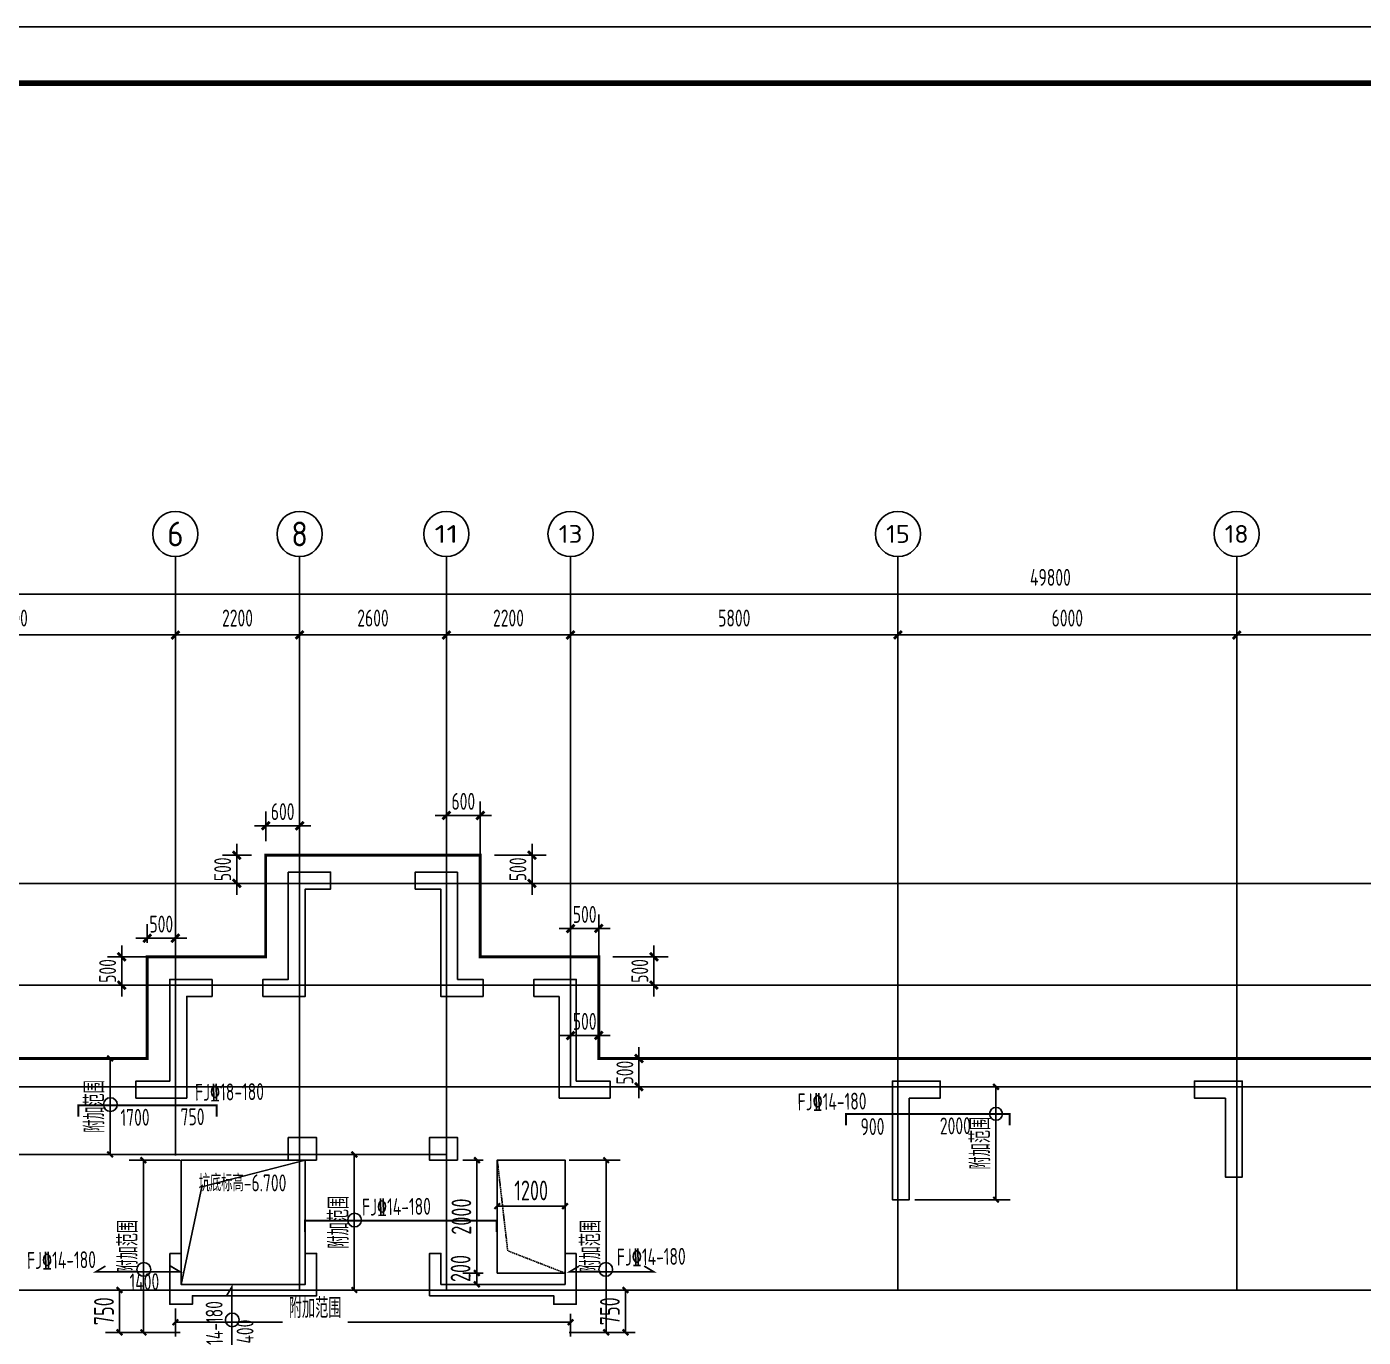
# Model space of a CAD drawing. Extents: x 627893 to 789462, y -407363 to 145317.
# Drawn here: x 681040 to 704716, y -371168 to -347963 of the extents above; entities that cross this region are included whole.
import ezdxf
from ezdxf.enums import TextEntityAlignment as Align

# ---------------------------------------------------------------- set-up
doc = ezdxf.new("R2010")
doc.units = 0
doc.header["$LTSCALE"] = 100
doc.linetypes.add('DASH', pattern=[0.35, 0.25, -0.1])
doc.layers.get('0').update_dxf_attribs({"linetype": 'CONTINUOUS'})
doc.layers.get('Defpoints').update_dxf_attribs({"linetype": 'CONTINUOUS'})
for name, color, linetype in [('AXIS', 3, 'CONTINUOUS'), ('AXIS_TEXT', 7, 'CONTINUOUS'), ('COLU', 255, 'CONTINUOUS'), ('DIM', 3, 'CONTINUOUS'), ('dim-wall', 7, 'CONTINUOUS'), ('dote', 253, 'CONTINUOUS'), ('JSK', 4, 'CONTINUOUS'), ('TEXT', 2, 'CONTINUOUS'), ('WALL', 255, 'CONTINUOUS'), ('Z-CT', 2, 'CONTINUOUS'), ('图框', 254, 'CONTINUOUS'), ('支座钢筋标注', 173, 'CONTINUOUS'), ('板底钢筋', 24, 'CONTINUOUS'), ('楼板负筋钢筋', 1, 'CONTINUOUS')]:
    doc.layers.add(name, color=color, linetype=linetype)
doc.styles.add('_TCH_AXIS', font='tssdeng.shx', dxfattribs={"width": 0.7, "bigfont": 'tssdchn.shx'})
doc.styles.add('COMPLEX', font='tssdeng.shx', dxfattribs={"width": 0.7, "bigfont": 'tssdchn.shx'})
doc.styles.add('dim_font', font='tssdeng.shx', dxfattribs={"width": 0.7, "bigfont": 'tssdchn.shx'})
doc.styles.add('Jgcad-DIM', font='tssdeng.shx', dxfattribs={"width": 0.7, "bigfont": 'tssdchn.shx'})
doc.styles.get("Standard").update_dxf_attribs({"font": 'tssdeng.shx', "width": 0.7, "bigfont": 'tssdchn.shx'})
doc.styles.add('TSSD_Dimension', font='Tssdeng.shx', dxfattribs={"width": 0.7, "bigfont": 'tssdchn.shx'})
doc.dimstyles.new('DIMN', dxfattribs={"dimtxt": 300, "dimasz": 1, "dimexe": 250, "dimexo": 300, "dimgap": 150, "dimtad": 1, "dimdec": 0, "dimzin": 0, "dimdsep": 46, "dimtxsty": 'dim_font', "dimblk": '_DIMX', "dimcen": 0.09, "dimclrt": 7, "dimadec": 0, "dimazin": 0, "dimtfac": 1, "dimtdec": 0, "dimtix": 1, "dimtmove": 2, "dimatfit": 3, "dimldrblk": '_DIMX', "dimfxl": 250, "dimtolj": 1, "dimtzin": 0, "dimarcsym": 0})
doc.dimstyles.new('JGCAD_100_117', dxfattribs={"dimtxt": 351, "dimasz": 100, "dimexe": 250, "dimexo": 250, "dimgap": 100, "dimtad": 1, "dimdec": 0, "dimdsep": 46, "dimtxsty": 'Jgcad-DIM', "dimblk1": 'ARCHTICK', "dimblk2": 'ARCHTICK', "dimsah": 1, "dimcen": 0.09, "dimclre": 7, "dimclrt": 1, "dimadec": 3, "dimazin": 0, "dimtfac": 1, "dimtdec": 4, "dimtix": 1, "dimtofl": 0, "dimtmove": 2, "dimatfit": 3, "dimfxl": 1, "dimtolj": 1, "dimtzin": 0, "dimarcsym": 0})
doc.dimstyles.new('TSSD_100_100$0', dxfattribs={"dimtxt": 300, "dimasz": 100, "dimexe": 250, "dimexo": 250, "dimgap": 100, "dimtad": 1, "dimdec": 0, "dimzin": 0, "dimdsep": 46, "dimtxsty": 'TSSD_Dimension', "dimblk": '_TSDBK', "dimblk1": '_TSDBK', "dimblk2": '_TSDBK', "dimsah": 1, "dimcen": 0, "dimclrt": 7, "dimadec": 0, "dimazin": 0, "dimtfac": 1, "dimtdec": 0, "dimtix": 1, "dimtmove": 2, "dimatfit": 3, "dimldrblk": '_TSDBK', "dimfxl": 1, "dimtolj": 1, "dimtzin": 0, "dimarcsym": 0})

# ---------------------------------------------------------------- blocks, each defined once
blk = doc.blocks.new('_AXISO')
blk.add_circle((0, 0), 0.5)
at = {"layer": 'AXIS_TEXT', "style": 'COMPLEX', "width": 1.041667}
blk.add_attdef('A', text='', height=0.56, dxfattribs=at).set_placement((-0.25, -0.28), (0.25, -0.28), align=Align.FIT)
blk = doc.blocks.new('_DIMX')
blk.add_line((-150, 0), (150, 0))
at = {"const_width": 50}
blk.add_lwpolyline([(-70, -70), (70, 70)], dxfattribs=at)
blk = doc.blocks.new('A$C35F87531')
at = {"layer": '图框'}
blk.add_lwpolyline([(0, 0), (0, 59400), (84100, 59400), (84100, 0)], close=True, dxfattribs=at)
at = {"layer": '图框', "const_width": 100}
blk.add_lwpolyline([(2500, 1000), (83100, 1000), (83100, 58400), (2500, 58400)], close=True, dxfattribs=at)
blk = doc.blocks.new('_ArchTick')
at = {"color": 0, "linetype": 'ByBlock', "const_width": 0.4}
blk.add_lwpolyline([(-0.5, -0.5), (0.5, 0.5)], dxfattribs=at)
blk = doc.blocks.new('*D848')
at = {"layer": 'Defpoints', "color": 0}
for p in [(689376, -368844), (689376, -368857), (690576, -368857)]:
    blk.add_point(p, dxfattribs=at)
at = {"layer": 'dim-wall', "color": 7, "lineweight": -2}
for p, q in [((689376, -368607), (689376, -368594)), ((690576, -368607), (690576, -368595))]:
    blk.add_line(p, q, dxfattribs=at)
at = {"layer": 'dim-wall', "color": 0, "lineweight": -2}
blk.add_line((690576, -368845), (689376, -368844), dxfattribs=at)
at = {"layer": 'dim-wall', "color": 0, "lineweight": -2, "xscale": 100, "yscale": 100, "zscale": 100}
for p, rotation in [((689376, -368844), 179.954628262561), ((690576, -368845), 359.954628262561)]:
    blk.add_blockref('_ArchTick', p, dxfattribs=dict(at, rotation=rotation))
at = {"layer": 'dim-wall', "color": 1, "insert": (689976, -368569), "char_height": 351, "attachment_point": 5, "rotation": 359.9546, "style": 'Jgcad-DIM'}
blk.add_mtext('\\A1;1200', dxfattribs=at)
blk = doc.blocks.new('*D849')
at = {"layer": 'Defpoints', "color": 0}
for p in [(689376, -368032), (689014, -370032), (689376, -370032)]:
    blk.add_point(p, dxfattribs=at)
at = {"layer": 'dim-wall', "color": 7, "lineweight": -2}
for p, q in [((689126, -368032), (688766, -368032)), ((689126, -370032), (688764, -370032))]:
    blk.add_line(p, q, dxfattribs=at)
at = {"layer": 'dim-wall', "color": 0, "lineweight": -2}
blk.add_line((689016, -368032), (689014, -370032), dxfattribs=at)
at = {"layer": 'dim-wall', "color": 0, "lineweight": -2, "xscale": 100, "yscale": 100, "zscale": 100}
for p, rotation in [((689016, -368032), 89.95462826923105), ((689014, -370032), 269.9546282692311)]:
    blk.add_blockref('_ArchTick', p, dxfattribs=dict(at, rotation=rotation))
at = {"layer": 'dim-wall', "color": 1, "insert": (688740, -369032), "char_height": 351, "attachment_point": 5, "rotation": 89.9546, "style": 'Jgcad-DIM'}
blk.add_mtext('\\A1;2000', dxfattribs=at)
blk = doc.blocks.new('*D850')
at = {"layer": 'Defpoints', "color": 0}
for p in [(689376, -370032), (688935, -370232), (689014, -370232)]:
    blk.add_point(p, dxfattribs=at)
at = {"layer": 'dim-wall', "color": 7, "lineweight": -2}
for p, q in [((689126, -370032), (688764, -370032)), ((689185, -370233), (689264, -370233))]:
    blk.add_line(p, q, dxfattribs=at)
at = {"layer": 'dim-wall', "color": 0, "lineweight": -2}
blk.add_line((689014, -370032), (689014, -370232), dxfattribs=at)
at = {"layer": 'dim-wall', "color": 0, "lineweight": -2, "xscale": 100, "yscale": 100, "zscale": 100}
for p, rotation in [((689014, -370032), 89.95462826923105), ((689014, -370232), 269.9546282692311)]:
    blk.add_blockref('_ArchTick', p, dxfattribs=dict(at, rotation=rotation))
at = {"layer": 'dim-wall', "color": 1, "insert": (688726, -369951), "char_height": 351, "attachment_point": 5, "rotation": 89.9546, "style": 'Jgcad-DIM'}
blk.add_mtext('\\A1;200', dxfattribs=at)
blk = doc.blocks.new('*D854')
at = {"layer": 'Defpoints', "color": 0}
for p in [(683674, -370409), (690674, -370503), (683674, -370902)]:
    blk.add_point(p, dxfattribs=at)
at = {"layer": 'dim-wall', "color": 7, "lineweight": -2}
for p, q in [((683674, -370659), (683674, -371152)), ((690674, -370753), (690674, -371152))]:
    blk.add_line(p, q, dxfattribs=at)
at = {"layer": 'dim-wall', "color": 0, "lineweight": -2}
for p, q in [((683674, -370902), (685572, -370902)), ((690674, -370902), (686727, -370902))]:
    blk.add_line(p, q, dxfattribs=at)
at = {"layer": 'dim-wall', "color": 0, "lineweight": -2, "xscale": 100, "yscale": 100, "zscale": 100, "rotation": 180}
blk.add_blockref('_ArchTick', (683674, -370902), dxfattribs=at)
at = {"layer": 'dim-wall', "color": 0, "lineweight": -2, "xscale": 100, "yscale": 100, "zscale": 100}
blk.add_blockref('_ArchTick', (690674, -370902), dxfattribs=at)
at = {"layer": 'dim-wall', "color": 1, "insert": (686149, -370652), "char_height": 351, "attachment_point": 5, "style": 'Jgcad-DIM'}
blk.add_mtext('\\A1;附加范围', dxfattribs=at)
blk = doc.blocks.new('*D855')
at = {"layer": 'Defpoints', "color": 0}
for p in [(684010, -368032), (683107, -371082), (684010, -371082)]:
    blk.add_point(p, dxfattribs=at)
at = {"layer": 'dim-wall', "color": 7, "lineweight": -2}
for p, q in [((683760, -368032), (682857, -368032)), ((683760, -371082), (682857, -371082))]:
    blk.add_line(p, q, dxfattribs=at)
at = {"layer": 'dim-wall', "color": 0, "lineweight": -2}
blk.add_line((683107, -368032), (683107, -371082), dxfattribs=at)
at = {"layer": 'dim-wall', "color": 0, "lineweight": -2, "xscale": 100, "yscale": 100, "zscale": 100}
for p, rotation in [((683107, -368032), 90), ((683107, -371082), 270)]:
    blk.add_blockref('_ArchTick', p, dxfattribs=dict(at, rotation=rotation))
at = {"layer": 'dim-wall', "color": 1, "insert": (682832, -369557), "char_height": 351, "attachment_point": 5, "rotation": 90, "style": 'Jgcad-DIM'}
blk.add_mtext('\\A1;\\A1;附加范围', dxfattribs=at)
blk = doc.blocks.new('*D856')
at = {"layer": 'Defpoints', "color": 0}
for p in [(686624, -367932), (686743, -370332), (686843, -370332)]:
    blk.add_point(p, dxfattribs=at)
at = {"layer": 'dim-wall', "color": 0, "lineweight": -2}
blk.add_line((686843, -367932), (686843, -370332), dxfattribs=at)
at = {"layer": 'dim-wall', "color": 7, "lineweight": -2}
for p, q in [((686874, -367932), (687093, -367932)), ((686993, -370332), (687093, -370332))]:
    blk.add_line(p, q, dxfattribs=at)
at = {"layer": 'dim-wall', "color": 0, "lineweight": -2, "xscale": 100, "yscale": 100, "zscale": 100}
for p, rotation in [((686843, -367932), 90), ((686843, -370332), 270)]:
    blk.add_blockref('_ArchTick', p, dxfattribs=dict(at, rotation=rotation))
at = {"layer": 'dim-wall', "color": 1, "insert": (686568, -369132), "char_height": 351, "attachment_point": 5, "rotation": 90, "style": 'Jgcad-DIM'}
blk.add_mtext('\\A1;\\A1;附加范围', dxfattribs=at)
blk = doc.blocks.new('*D857')
at = {"layer": 'Defpoints', "color": 0}
for p in [(682655, -366232), (682517, -367932), (682677, -367932)]:
    blk.add_point(p, dxfattribs=at)
at = {"layer": 'dim-wall', "color": 7, "lineweight": -2}
for p, q in [((682405, -366232), (682267, -366232)), ((682427, -367932), (682267, -367932))]:
    blk.add_line(p, q, dxfattribs=at)
at = {"layer": 'dim-wall', "color": 0, "lineweight": -2}
blk.add_line((682517, -366232), (682517, -367932), dxfattribs=at)
at = {"layer": 'dim-wall', "color": 0, "lineweight": -2, "xscale": 100, "yscale": 100, "zscale": 100}
for p, rotation in [((682517, -366232), 90), ((682517, -367932), 270)]:
    blk.add_blockref('_ArchTick', p, dxfattribs=dict(at, rotation=rotation))
at = {"layer": 'dim-wall', "color": 1, "insert": (682241, -367082), "char_height": 351, "attachment_point": 5, "rotation": 90, "style": 'Jgcad-DIM'}
blk.add_mtext('\\A1;\\A1;附加范围', dxfattribs=at)
blk = doc.blocks.new('*D867')
at = {"layer": 'Defpoints', "color": 0}
for p in [(683107, -370332), (682685, -371082), (683107, -371082)]:
    blk.add_point(p, dxfattribs=at)
at = {"layer": 'dim-wall', "color": 7, "lineweight": -2}
for p, q in [((682857, -370332), (682435, -370332)), ((682857, -371082), (682435, -371082))]:
    blk.add_line(p, q, dxfattribs=at)
at = {"layer": 'dim-wall', "color": 0, "lineweight": -2}
blk.add_line((682685, -370332), (682685, -371082), dxfattribs=at)
at = {"layer": 'dim-wall', "color": 0, "lineweight": -2, "xscale": 100, "yscale": 100, "zscale": 100}
for p, rotation in [((682685, -370332), 90), ((682685, -371082), 270)]:
    blk.add_blockref('_ArchTick', p, dxfattribs=dict(at, rotation=rotation))
at = {"layer": 'dim-wall', "color": 1, "insert": (682409, -370707), "char_height": 351, "attachment_point": 5, "rotation": 90, "style": 'Jgcad-DIM'}
blk.add_mtext('\\A1;750', dxfattribs=at)
blk = doc.blocks.new('*D868')
at = {"layer": 'Defpoints', "color": 0}
for p in [(690402, -368032), (690402, -371082), (691305, -371082)]:
    blk.add_point(p, dxfattribs=at)
at = {"layer": 'dim-wall', "color": 7, "lineweight": -2}
for p, q in [((690652, -368032), (691555, -368032)), ((690652, -371082), (691555, -371082))]:
    blk.add_line(p, q, dxfattribs=at)
at = {"layer": 'dim-wall', "color": 0, "lineweight": -2}
blk.add_line((691305, -368032), (691305, -371082), dxfattribs=at)
at = {"layer": 'dim-wall', "color": 0, "lineweight": -2, "xscale": 100, "yscale": 100, "zscale": 100}
for p, rotation in [((691305, -368032), 90), ((691305, -371082), 270)]:
    blk.add_blockref('_ArchTick', p, dxfattribs=dict(at, rotation=rotation))
at = {"layer": 'dim-wall', "color": 1, "insert": (691030, -369557), "char_height": 351, "attachment_point": 5, "rotation": 90, "style": 'Jgcad-DIM'}
blk.add_mtext('\\A1;\\A1;附加范围', dxfattribs=at)
blk = doc.blocks.new('*D869')
at = {"layer": 'Defpoints', "color": 0}
for p in [(692069, -370332), (691647, -371082), (692069, -371082)]:
    blk.add_point(p, dxfattribs=at)
at = {"layer": 'dim-wall', "color": 7, "lineweight": -2}
for p, q in [((691819, -370332), (691397, -370332)), ((691819, -371082), (691397, -371082))]:
    blk.add_line(p, q, dxfattribs=at)
at = {"layer": 'dim-wall', "color": 0, "lineweight": -2}
blk.add_line((691647, -370332), (691647, -371082), dxfattribs=at)
at = {"layer": 'dim-wall', "color": 0, "lineweight": -2, "xscale": 100, "yscale": 100, "zscale": 100}
for p, rotation in [((691647, -370332), 90), ((691647, -371082), 270)]:
    blk.add_blockref('_ArchTick', p, dxfattribs=dict(at, rotation=rotation))
at = {"layer": 'dim-wall', "color": 1, "insert": (691371, -370707), "char_height": 351, "attachment_point": 5, "rotation": 90, "style": 'Jgcad-DIM'}
blk.add_mtext('\\A1;750', dxfattribs=at)
blk = doc.blocks.new('*D870')
at = {"layer": 'Defpoints', "color": 0}
for p in [(696474, -366732), (696524, -368732), (698210, -368732)]:
    blk.add_point(p, dxfattribs=at)
at = {"layer": 'dim-wall', "color": 7, "lineweight": -2}
for p, q in [((696724, -366732), (698460, -366732)), ((696774, -368732), (698460, -368732))]:
    blk.add_line(p, q, dxfattribs=at)
at = {"layer": 'dim-wall', "color": 0, "lineweight": -2}
blk.add_line((698210, -366732), (698210, -368732), dxfattribs=at)
at = {"layer": 'dim-wall', "color": 0, "lineweight": -2, "xscale": 100, "yscale": 100, "zscale": 100}
for p, rotation in [((698210, -366732), 90), ((698210, -368732), 270)]:
    blk.add_blockref('_ArchTick', p, dxfattribs=dict(at, rotation=rotation))
at = {"layer": 'dim-wall', "color": 1, "insert": (697934, -367732), "char_height": 351, "attachment_point": 5, "rotation": 90, "style": 'Jgcad-DIM'}
blk.add_mtext('\\A1;\\A1;\\A1;附加范围', dxfattribs=at)
blk = doc.blocks.new('_TSDBK')
blk.add_line((-1, 0), (0, 0))
at = {"const_width": 0.5}
blk.add_lwpolyline([(-0.7, -0.7), (0.7, 0.7)], dxfattribs=at)
blk = doc.blocks.new('*D968')
at = {"layer": 'Defpoints', "color": 0}
for p in [(691174, -363931), (690674, -364932), (691174, -364932)]:
    blk.add_point(p, dxfattribs=at)
at = {"layer": 'DIM', "color": 0, "lineweight": -2}
for p, q in [((690674, -364682), (690674, -363681)), ((691174, -364682), (691174, -363681)), ((690574, -363931), (690474, -363931)), ((690674, -363931), (691174, -363931)), ((691274, -363931), (691374, -363931))]:
    blk.add_line(p, q, dxfattribs=at)
at = {"layer": 'DIM', "color": 0, "lineweight": -2, "xscale": 100, "yscale": 100, "zscale": 100}
blk.add_blockref('_TSDBK', (690674, -363931), dxfattribs=at)
at = {"layer": 'DIM', "color": 0, "lineweight": -2, "xscale": 100, "yscale": 100, "zscale": 100, "rotation": 180}
blk.add_blockref('_TSDBK', (691174, -363931), dxfattribs=at)
at = {"layer": 'DIM', "color": 7, "insert": (690924, -363681), "char_height": 300, "attachment_point": 5, "style": 'TSSD_Dimension'}
blk.add_mtext('\\A1;500', dxfattribs=at)
blk = doc.blocks.new('*D969')
at = {"layer": 'Defpoints', "color": 0}
for p in [(691174, -364432), (691174, -364932), (692151, -364932)]:
    blk.add_point(p, dxfattribs=at)
at = {"layer": 'DIM', "color": 0, "lineweight": -2}
for p, q in [((692151, -364332), (692151, -364232)), ((691424, -364432), (692401, -364432)), ((692151, -364432), (692151, -364932)), ((691424, -364932), (692401, -364932)), ((692151, -365032), (692151, -365132))]:
    blk.add_line(p, q, dxfattribs=at)
at = {"layer": 'DIM', "color": 0, "lineweight": -2, "xscale": 100, "yscale": 100, "zscale": 100}
for p, rotation in [((692151, -364432), 270), ((692151, -364932), 90)]:
    blk.add_blockref('_TSDBK', p, dxfattribs=dict(at, rotation=rotation))
at = {"layer": 'DIM', "color": 7, "insert": (691901, -364682), "char_height": 300, "attachment_point": 5, "rotation": 90, "style": 'TSSD_Dimension'}
blk.add_mtext('\\A1;500', dxfattribs=at)
blk = doc.blocks.new('*D970')
at = {"layer": 'Defpoints', "color": 0}
for p in [(691174, -366232), (691174, -366732), (691886, -366732)]:
    blk.add_point(p, dxfattribs=at)
at = {"layer": 'DIM', "color": 0, "lineweight": -2}
for p, q in [((691886, -366132), (691886, -366032)), ((691424, -366232), (692136, -366232)), ((691886, -366232), (691886, -366732)), ((691424, -366732), (692136, -366732)), ((691886, -366832), (691886, -366932))]:
    blk.add_line(p, q, dxfattribs=at)
at = {"layer": 'DIM', "color": 0, "lineweight": -2, "xscale": 100, "yscale": 100, "zscale": 100}
for p, rotation in [((691886, -366232), 270), ((691886, -366732), 90)]:
    blk.add_blockref('_TSDBK', p, dxfattribs=dict(at, rotation=rotation))
at = {"layer": 'DIM', "color": 7, "insert": (691636, -366482), "char_height": 300, "attachment_point": 5, "rotation": 90, "style": 'TSSD_Dimension'}
blk.add_mtext('\\A1;500', dxfattribs=at)
blk = doc.blocks.new('*D971')
at = {"layer": 'Defpoints', "color": 0}
for p in [(690674, -365825), (690674, -366232), (691174, -366232)]:
    blk.add_point(p, dxfattribs=at)
at = {"layer": 'DIM', "color": 0, "lineweight": -2}
for p, q in [((690674, -365982), (690674, -365575)), ((691174, -365982), (691174, -365575)), ((690574, -365825), (690474, -365825)), ((691174, -365825), (690674, -365825)), ((691274, -365825), (691374, -365825))]:
    blk.add_line(p, q, dxfattribs=at)
at = {"layer": 'DIM', "color": 0, "lineweight": -2, "xscale": 100, "yscale": 100, "zscale": 100}
blk.add_blockref('_TSDBK', (690674, -365825), dxfattribs=at)
at = {"layer": 'DIM', "color": 0, "lineweight": -2, "xscale": 100, "yscale": 100, "zscale": 100, "rotation": 180}
blk.add_blockref('_TSDBK', (691174, -365825), dxfattribs=at)
at = {"layer": 'DIM', "color": 7, "insert": (690924, -365575), "char_height": 300, "attachment_point": 5, "style": 'TSSD_Dimension'}
blk.add_mtext('\\A1;500', dxfattribs=at)
blk = doc.blocks.new('*D972')
at = {"layer": 'Defpoints', "color": 0}
for p in [(689074, -361929), (688474, -363132), (689074, -363132)]:
    blk.add_point(p, dxfattribs=at)
at = {"layer": 'DIM', "color": 0, "lineweight": -2}
for p, q in [((688474, -362882), (688474, -361679)), ((689074, -362882), (689074, -361679)), ((688374, -361929), (688274, -361929)), ((688474, -361929), (689074, -361929)), ((689174, -361929), (689274, -361929))]:
    blk.add_line(p, q, dxfattribs=at)
at = {"layer": 'DIM', "color": 0, "lineweight": -2, "xscale": 100, "yscale": 100, "zscale": 100}
blk.add_blockref('_TSDBK', (688474, -361929), dxfattribs=at)
at = {"layer": 'DIM', "color": 0, "lineweight": -2, "xscale": 100, "yscale": 100, "zscale": 100, "rotation": 180}
blk.add_blockref('_TSDBK', (689074, -361929), dxfattribs=at)
at = {"layer": 'DIM', "color": 7, "insert": (688774, -361679), "char_height": 300, "attachment_point": 5, "style": 'TSSD_Dimension'}
blk.add_mtext('\\A1;600', dxfattribs=at)
blk = doc.blocks.new('*D973')
at = {"layer": 'Defpoints', "color": 0}
for p in [(689074, -362632), (689074, -363132), (689991, -363132)]:
    blk.add_point(p, dxfattribs=at)
at = {"layer": 'DIM', "color": 0, "lineweight": -2}
for p, q in [((689991, -362532), (689991, -362432)), ((689324, -362632), (690241, -362632)), ((689991, -362632), (689991, -363132)), ((689324, -363132), (690241, -363132)), ((689991, -363232), (689991, -363332))]:
    blk.add_line(p, q, dxfattribs=at)
at = {"layer": 'DIM', "color": 0, "lineweight": -2, "xscale": 100, "yscale": 100, "zscale": 100}
for p, rotation in [((689991, -362632), 270), ((689991, -363132), 90)]:
    blk.add_blockref('_TSDBK', p, dxfattribs=dict(at, rotation=rotation))
at = {"layer": 'DIM', "color": 7, "insert": (689741, -362882), "char_height": 300, "attachment_point": 5, "rotation": 90, "style": 'TSSD_Dimension'}
blk.add_mtext('\\A1;500', dxfattribs=at)
blk = doc.blocks.new('*D974')
at = {"layer": 'Defpoints', "color": 0}
for p in [(685274, -362111), (685274, -362632), (685874, -362632)]:
    blk.add_point(p, dxfattribs=at)
at = {"layer": 'DIM', "color": 0, "lineweight": -2}
for p, q in [((685274, -362382), (685274, -361861)), ((685874, -362382), (685874, -361861)), ((685174, -362111), (685074, -362111)), ((685874, -362111), (685274, -362111)), ((685974, -362111), (686074, -362111))]:
    blk.add_line(p, q, dxfattribs=at)
at = {"layer": 'DIM', "color": 0, "lineweight": -2, "xscale": 100, "yscale": 100, "zscale": 100}
blk.add_blockref('_TSDBK', (685274, -362111), dxfattribs=at)
at = {"layer": 'DIM', "color": 0, "lineweight": -2, "xscale": 100, "yscale": 100, "zscale": 100, "rotation": 180}
blk.add_blockref('_TSDBK', (685874, -362111), dxfattribs=at)
at = {"layer": 'DIM', "color": 7, "insert": (685574, -361861), "char_height": 300, "attachment_point": 5, "style": 'TSSD_Dimension'}
blk.add_mtext('\\A1;600', dxfattribs=at)
blk = doc.blocks.new('*D975')
at = {"layer": 'Defpoints', "color": 0}
for p in [(685274, -362632), (684761, -363132), (685274, -363132)]:
    blk.add_point(p, dxfattribs=at)
at = {"layer": 'DIM', "color": 0, "lineweight": -2}
for p, q in [((684761, -362532), (684761, -362432)), ((685024, -362632), (684511, -362632)), ((684761, -362632), (684761, -363132)), ((685024, -363132), (684511, -363132)), ((684761, -363232), (684761, -363332))]:
    blk.add_line(p, q, dxfattribs=at)
at = {"layer": 'DIM', "color": 0, "lineweight": -2, "xscale": 100, "yscale": 100, "zscale": 100}
for p, rotation in [((684761, -362632), 270), ((684761, -363132), 90)]:
    blk.add_blockref('_TSDBK', p, dxfattribs=dict(at, rotation=rotation))
at = {"layer": 'DIM', "color": 7, "insert": (684511, -362882), "char_height": 300, "attachment_point": 5, "rotation": 90, "style": 'TSSD_Dimension'}
blk.add_mtext('\\A1;500', dxfattribs=at)
blk = doc.blocks.new('*D976')
at = {"layer": 'Defpoints', "color": 0}
for p in [(682723, -364432), (683674, -364432), (683674, -364932)]:
    blk.add_point(p, dxfattribs=at)
at = {"layer": 'DIM', "color": 0, "lineweight": -2}
for p, q in [((682723, -364332), (682723, -364232)), ((683424, -364432), (682473, -364432)), ((682723, -364932), (682723, -364432)), ((683424, -364932), (682473, -364932)), ((682723, -365032), (682723, -365132))]:
    blk.add_line(p, q, dxfattribs=at)
at = {"layer": 'DIM', "color": 0, "lineweight": -2, "xscale": 100, "yscale": 100, "zscale": 100}
for p, rotation in [((682723, -364432), 270), ((682723, -364932), 90)]:
    blk.add_blockref('_TSDBK', p, dxfattribs=dict(at, rotation=rotation))
at = {"layer": 'DIM', "color": 7, "insert": (682473, -364682), "char_height": 300, "attachment_point": 5, "rotation": 90, "style": 'TSSD_Dimension'}
blk.add_mtext('\\A1;500', dxfattribs=at)
blk = doc.blocks.new('*D977')
at = {"layer": 'Defpoints', "color": 0}
for p in [(683674, -364102), (683174, -364432), (683674, -364432)]:
    blk.add_point(p, dxfattribs=at)
at = {"layer": 'DIM', "color": 0, "lineweight": -2}
for p, q in [((683174, -364182), (683174, -363852)), ((683674, -364182), (683674, -363852)), ((683074, -364102), (682974, -364102)), ((683174, -364102), (683674, -364102)), ((683774, -364102), (683874, -364102))]:
    blk.add_line(p, q, dxfattribs=at)
at = {"layer": 'DIM', "color": 0, "lineweight": -2, "xscale": 100, "yscale": 100, "zscale": 100}
blk.add_blockref('_TSDBK', (683174, -364102), dxfattribs=at)
at = {"layer": 'DIM', "color": 0, "lineweight": -2, "xscale": 100, "yscale": 100, "zscale": 100, "rotation": 180}
blk.add_blockref('_TSDBK', (683674, -364102), dxfattribs=at)
at = {"layer": 'DIM', "color": 7, "insert": (683424, -363852), "char_height": 300, "attachment_point": 5, "style": 'TSSD_Dimension'}
blk.add_mtext('\\A1;500', dxfattribs=at)

msp = doc.modelspace()

# ---------------------------------------------------------------- linework, layer by layer
at = {"layer": 'AXIS'}
for p, q in [((683674, -360131.4), (683674, -357344.6)), ((685874, -360131.4), (685874, -357344.6)), ((688474, -360131.4), (688474, -357344.6)), ((690674, -360131.4), (690674, -357344.6)), ((696474, -360131.4), (696474, -357344.6)), ((702474, -360131.4), (702474, -357344.6))]:
    msp.add_line(p, q, dxfattribs=at)
at = {"layer": 'COLU'}
for points in [[(686174, -368032.4), (686174, -367632.4), (685674, -367632.4), (685674, -368032.4)], [(688674, -368032.4), (688674, -367632.4), (688174, -367632.4), (688174, -368032.4)]]:
    msp.add_lwpolyline(points, close=True, dxfattribs=at)
at = {"layer": 'dim-wall'}
for centre, radius in [((682521.3, -367049.3), 121.8), ((698209.6, -367212.8), 113.9), ((686847.7, -369093.7), 121.8), ((683114.6, -369966.2), 121.8), ((691297.8, -369966.2), 121.8), ((684681.2, -370861.3), 121.8)]:
    msp.add_circle(centre, radius, dxfattribs=at)
at = {"layer": 'dote'}
for p, q in [((683674, -367948.5), (683674, -360131.4)), ((685874, -360131.4), (685874, -370332.4)), ((688474, -360131.4), (688474, -370332.4)), ((690674, -360131.4), (690674, -366732.4)), ((696474, -360131.4), (696474, -370332.4)), ((702474, -360131.4), (702474, -370332.4)), ((671970.6, -363132.4), (726174, -363132.4)), ((671970.6, -364932.4), (726174, -364932.4)), ((671970.6, -366732.4), (726174, -366732.4)), ((688474, -367932.4), (671970.6, -367932.4)), ((671970.6, -370332.4), (726174, -370332.4))]:
    msp.add_line(p, q, dxfattribs=at)
at = {"layer": 'JSK'}
for p, q in [((685974, -368032.4), (684139.9, -368502.3)), ((684139.9, -368502.3), (683774, -370232.4))]:
    msp.add_line(p, q, dxfattribs=at)
for points in [[(683774, -368032.4), (685974, -368032.4), (685974, -370232.4), (683774, -370232.4)], [(690576, -370032.4), (690576, -368032.4), (689376, -368032.4), (689376, -370032.4)]]:
    msp.add_lwpolyline(points, close=True, dxfattribs=at)
at = {"layer": 'JSK', "linetype": 'DASH'}
msp.add_lwpolyline([(690576, -370032.4), (689560.4, -369636.9), (689376, -368032.4)], dxfattribs=at)
at = {"layer": 'WALL'}
for points in [[(685674, -362932.4), (685674, -364832.4), (685224, -364832.4), (685224, -365132.4), (685974, -365132.4), (685974, -363232.4), (686424, -363232.4), (686424, -362932.4)], [(688674, -362932.4), (688674, -364832.4), (689124, -364832.4), (689124, -365132.4), (688374, -365132.4), (688374, -363232.4), (687924, -363232.4), (687924, -362932.4)], [(684324, -364832.4), (683574, -364832.4), (683574, -366632.4), (682974, -366632.4), (682974, -366932.4), (683874, -366932.4), (683874, -365132.4), (684324, -365132.4)], [(690474, -365132.4), (690024, -365132.4), (690024, -364832.4), (690774, -364832.4), (690774, -366632.4), (691374, -366632.4), (691374, -366932.4), (690474, -366932.4)], [(696674, -366932.4), (696674, -368732.4), (696374, -368732.4), (696374, -366632.4), (697224, -366632.4), (697224, -366932.4)], [(702274, -366932.4), (702274, -368332.4), (702574, -368332.4), (702574, -366632.4), (701724, -366632.4), (701724, -366932.4)], [(683574, -369682.4), (683574, -370582.4), (683974, -370582.4), (683974, -370432.4), (686174, -370432.4), (686174, -369682.4), (685974, -369682.4), (685974, -370232.4), (683774, -370232.4), (683774, -369682.4)], [(690776, -369682.4), (690776, -370582.4), (690376, -370582.4), (690376, -370432.4), (688176, -370432.4), (688176, -369682.4), (688376, -369682.4), (688376, -370232.4), (690576, -370232.4), (690576, -369682.4)]]:
    msp.add_lwpolyline(points, close=True, dxfattribs=at)
at = {"layer": 'Z-CT', "const_width": 50}
msp.add_lwpolyline([(719074, -376532.4), (704474, -376532.4), (704474, -378332.4), (694474, -378332.4), (694474, -376532.4), (679874, -376532.4), (679874, -378332.4), (677774, -378332.4), (676274, -379832.4), (675263.7, -379832.4), (673774, -378332.4), (673774, -366232.4), (683174, -366232.4), (683174, -364432.4), (685274, -364432.4), (685274, -362632.4), (689074, -362632.4), (689074, -364432.4), (691174, -364432.4), (691174, -366232.4), (707774, -366232.4)], dxfattribs=at)
at = {"layer": '板底钢筋', "const_width": 30}
for points in [[(682434.5, -369907.4), (682267.8, -370007.4), (683753.2, -370007.4), (683586.5, -369907.4)], [(691977.9, -369907.4), (692144.6, -370007.4), (690659.2, -370007.4), (690825.9, -369907.4)], [(684573.7, -371460.3), (684673.7, -371627), (684673.7, -370278.1), (684573.7, -370444.7)]]:
    msp.add_lwpolyline(points, dxfattribs=at)
at = {"layer": '楼板负筋钢筋', "const_width": 35}
for points in [[(681954, -367261.4), (681954, -367061.4), (684404, -367061.4), (684404, -367261.4)], [(695553.3, -367412.8), (695553.3, -367212.8), (698454, -367212.8), (698454, -367412.8)], [(685967.9, -369305.8), (685967.9, -369105.8), (689366.6, -369105.8), (689366.6, -369305.8)]]:
    msp.add_lwpolyline(points, dxfattribs=at)

# ---------------------------------------------------------------- block references
at = {"layer": 'AXIS'}
ref = msp.add_blockref('_AXISO', (683674, -356944.6), dxfattribs=dict(at, xscale=800, yscale=800, zscale=800))
ref.add_attrib('A', '6', dxfattribs={"layer": 'AXIS_TEXT', "height": 438.4, "style": '_TCH_AXIS', "width": 1.333333}).set_placement((683527.9, -357163.8), (683820.1, -357163.8), align=Align.FIT)
ref = msp.add_blockref('_AXISO', (685874, -356944.6), dxfattribs=dict(at, xscale=800, yscale=800, zscale=800))
ref.add_attrib('A', '8', dxfattribs={"layer": 'AXIS_TEXT', "height": 438.4, "style": '_TCH_AXIS', "width": 1.238095}).set_placement((685727.9, -357163.8), (686020.1, -357163.8), align=Align.FIT)
ref = msp.add_blockref('_AXISO', (688474, -356944.6), dxfattribs=dict(at, xscale=800, yscale=800, zscale=800))
ref.add_attrib('A', '11', dxfattribs={"layer": 'AXIS_TEXT', "height": 315.75, "style": '_TCH_AXIS', "width": 1.195402}).set_placement((688263.5, -357102.5), (688684.5, -357102.5), align=Align.FIT)
ref = msp.add_blockref('_AXISO', (690674, -356944.6), dxfattribs=dict(at, xscale=800, yscale=800, zscale=800))
ref.add_attrib('A', '13', dxfattribs={"layer": 'AXIS_TEXT', "height": 315.75, "style": '_TCH_AXIS', "width": 1.155556}).set_placement((690463.5, -357102.5), (690884.5, -357102.5), align=Align.FIT)
ref = msp.add_blockref('_AXISO', (696474, -356944.6), dxfattribs=dict(at, xscale=800, yscale=800, zscale=800))
ref.add_attrib('A', '15', dxfattribs={"layer": 'AXIS_TEXT', "height": 315.75, "style": '_TCH_AXIS', "width": 1.155556}).set_placement((696263.5, -357102.5), (696684.5, -357102.5), align=Align.FIT)
ref = msp.add_blockref('_AXISO', (702474, -356944.6), dxfattribs=dict(at, xscale=800, yscale=800, zscale=800))
ref.add_attrib('A', '18', dxfattribs={"layer": 'AXIS_TEXT', "height": 315.75, "style": '_TCH_AXIS', "width": 1.155556}).set_placement((702263.5, -357102.5), (702684.5, -357102.5), align=Align.FIT)
at = {"layer": '图框'}
msp.add_blockref('A$C35F87531', (657905.8, -407363.4), dxfattribs=at)

# ---------------------------------------------------------------- texts
at = {"layer": 'TEXT', "width": 0.7}
msp.add_text('坑底标高-6.700', height=300, dxfattribs=at).set_placement((684086.8, -368675), align=Align.BOTTOM_LEFT)
at = {"layer": '支座钢筋标注', "color": 47, "width": 0.7}
for s, rotation, p in [('FJ%%13218-180', 0.81971, (684023.2, -366983.6)), ('FJ%%13214-180', 0.81971, (694697.8, -367152.4)), ('1700', 0.81971, (682703.5, -367428.6)), ('750', 0.81971, (683768, -367417.8)), ('900', 0.81971, (695813.8, -367591)), ('2000', 0.81971, (697218.2, -367578.4)), ('FJ%%13214-180', 0.81971, (686981.2, -369015)), ('FJ%%13214-180', 0.81971, (691495, -369901.1)), ('FJ%%13214-180', 0.81971, (681047.2, -369960.4)), ('1400', 0.81971, (682864.1, -370339.3)), ('FJ%%13214-180', 90.81971, (684525.8, -371746.4)), ('1400', 90.81971, (685062.4, -371378.7))]:
    msp.add_text(s, height=300, rotation=rotation, dxfattribs=at).set_placement(p)

# ---------------------------------------------------------------- dimensions: what is measured, and where the dimension line sits
at = {"layer": 'AXIS'}
for base, p1, p2 in [((724074, -358012.9), (674274, -360131.4), (724074, -360131.4)), ((683674, -358733.5), (677874, -360131.4), (683674, -360131.4)), ((685874, -358733.5), (683674, -360131.4), (685874, -360131.4)), ((688474, -358733.5), (685874, -360131.4), (688474, -360131.4)), ((690674, -358733.5), (688474, -360131.4), (690674, -360131.4)), ((696474, -358733.5), (690674, -360131.4), (696474, -360131.4)), ((702474, -358733.5), (696474, -360131.4), (702474, -360131.4)), ((708274, -358733.5), (702474, -360131.4), (708274, -360131.4))]:
    msp.add_linear_dim(base=base, p1=p1, p2=p2, dimstyle='DIMN', dxfattribs=at).render()
at = {"layer": 'DIM'}
for base, p1, p2, picture, middle in [((689074, -361928.5), (688474, -363132.4), (689074, -363132.4), '*D972', (688774, -361678.5)), ((685274, -362111.2), (685874, -362632.4), (685274, -362632.4), '*D974', (685574, -361861.2)), ((683674, -364102), (683174, -364432.4), (683674, -364432.4), '*D977', (683424, -363852)), ((691174, -363931.1), (690674, -364932.4), (691174, -364932.4), '*D968', (690924, -363681.1)), ((690674, -365824.8), (691174, -366232.4), (690674, -366232.4), '*D971', (690924, -365574.8))]:
    dim = msp.add_linear_dim(base=base, p1=p1, p2=p2, dimstyle='TSSD_100_100$0', dxfattribs=at)
    dim.commit()
    dim.dimension.update_dxf_attribs({"geometry": picture, "text_midpoint": middle})
for base, p1, p2, picture, middle in [((684761.4, -363132.4), (685274, -362632.4), (685274, -363132.4), '*D975', (684511.4, -362882.4)), ((689991.4, -363132.4), (689074, -362632.4), (689074, -363132.4), '*D973', (689741.4, -362882.4)), ((682722.5, -364432.4), (683674, -364932.4), (683674, -364432.4), '*D976', (682472.5, -364682.4)), ((692151.4, -364932.4), (691174, -364432.4), (691174, -364932.4), '*D969', (691901.4, -364682.4)), ((691886.3, -366732.4), (691174, -366232.4), (691174, -366732.4), '*D970', (691636.3, -366482.4))]:
    dim = msp.add_linear_dim(base=base, p1=p1, p2=p2, angle=90, dimstyle='TSSD_100_100$0', dxfattribs=at)
    dim.commit()
    dim.dimension.update_dxf_attribs({"geometry": picture, "text_midpoint": middle})
at = {"layer": 'dim-wall'}
for base, p1, p2, text, picture, middle in [((682517, -367932.4), (682655, -366232.4), (682677, -367932.4), '\\A1;附加范围', '*D857', (682241.5, -367082.4)), ((698209.6, -368732.4), (696474, -366732.4), (696524, -368732.4), '\\A1;\\A1;附加范围', '*D870', (697934.1, -367732.4)), ((686843.4, -370332.4), (686624, -367932.4), (686743.4, -370332.4), '\\A1;附加范围', '*D856', (686567.9, -369132.4)), ((683107.1, -371082.4), (684009.9, -368032.4), (684009.9, -371082.4), '\\A1;附加范围', '*D855', (682831.6, -369557.4)), ((691305.2, -371082.4), (690402.5, -368032.4), (690402.5, -371082.4), '\\A1;附加范围', '*D868', (691029.7, -369557.4))]:
    dim = msp.add_linear_dim(base=base, p1=p1, p2=p2, angle=90, text=text, dimstyle='JGCAD_100_117', dxfattribs=at)
    dim.commit()
    dim.dimension.update_dxf_attribs({"geometry": picture, "text_midpoint": middle})
for base, p1, p2, angle, picture, middle in [((689014.3, -370032.1), (689376, -368032.4), (689376, -370032.4), 89.95463, '*D849', (688739.6, -369031.9)), ((689376, -368844), (690576, -368857.4), (689376, -368857.4), 359.95463, '*D848', (689976.3, -368569)), ((682684.5, -371082.4), (683107.1, -370332.4), (683107.1, -371082.4), 90, '*D867', (682409, -370707.4)), ((691646.6, -371082.4), (692069.2, -370332.4), (692069.2, -371082.4), 90, '*D869', (691371.1, -370707.4))]:
    dim = msp.add_linear_dim(base=base, p1=p1, p2=p2, angle=angle, dimstyle='JGCAD_100_117', dxfattribs=at)
    dim.commit()
    dim.dimension.update_dxf_attribs({"geometry": picture, "text_midpoint": middle})
dim = msp.add_linear_dim(base=(689014.2, -370232.4), p1=(689376, -370032.4), p2=(688935.1, -370232.4), angle=89.95463, dimstyle='JGCAD_100_117', dxfattribs=at)
dim.commit()
dim.dimension.update_dxf_attribs({"geometry": '*D850', "text_midpoint": (688726.1, -369951.2), "dimtype": 160})
dim = msp.add_linear_dim(base=(683674, -370902.5), p1=(690674, -370502.9), p2=(683674, -370408.8), text='附加范围', dimstyle='JGCAD_100_117', dxfattribs=at)
dim.commit()
dim.dimension.update_dxf_attribs({"geometry": '*D854', "text_midpoint": (686149.5, -370652.5), "dimtype": 160})

doc.saveas('drawing.dxf')
